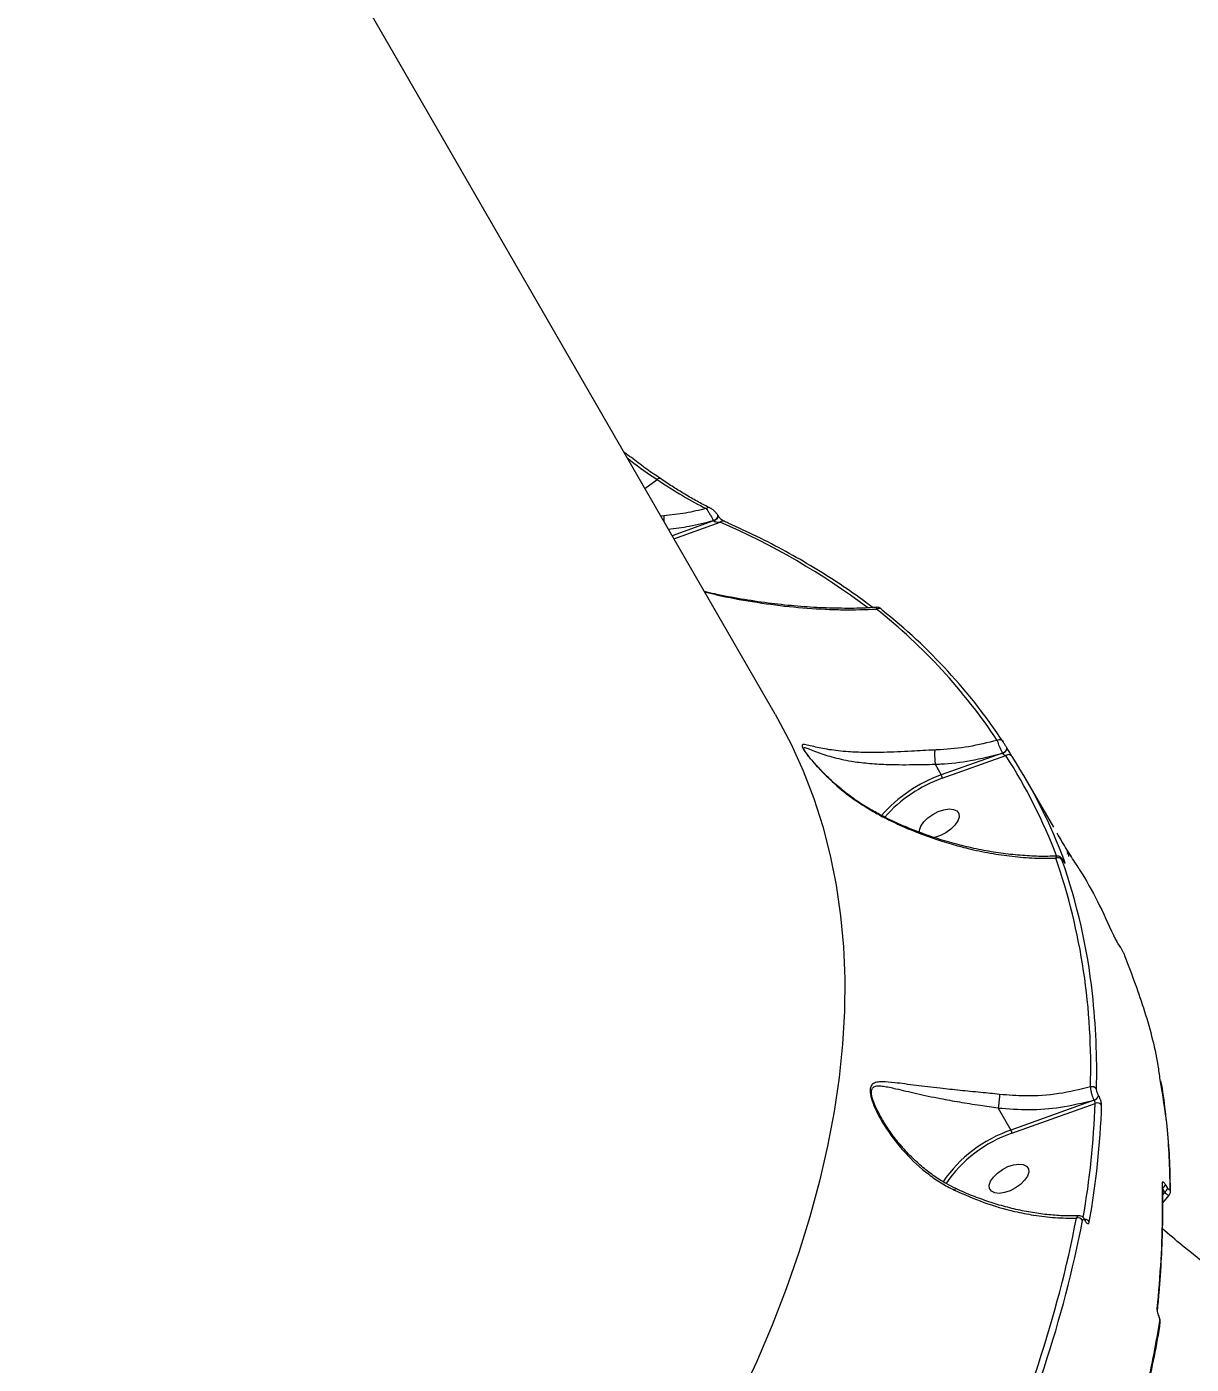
# Model space of a CAD drawing. Header units: millimetres. Extents: x -7447 to 8662, y -5576 to 6370.
# Drawn here: x 1431.7 to 1671.4, y -1646 to -1370.7 of the extents above; entities that cross this region are included whole.
import ezdxf

# ---------------------------------------------------------------- set-up
doc = ezdxf.new("R2010")
doc.units = ezdxf.units.MM
doc.layers.add('DiKom', color=7, linetype='Continuous')
doc.layers.add('DIKOM_ОБЪЕКТ', color=7, linetype='Continuous')
doc.styles.add('style1', font='arial.ttf', dxfattribs={"width": 0.8})
doc.dimstyles.new('1-50', dxfattribs={"dimtxt": 300, "dimasz": 200, "dimexe": 100, "dimexo": 0, "dimgap": 100, "dimtad": 1, "dimdec": 0, "dimtxsty": 'style1', "dimcen": 0, "dimclrd": 7, "dimclre": 7, "dimadec": 1, "dimazin": 2, "dimtfac": 1, "dimtdec": 0, "dimtmove": 1, "dimatfit": 3, "dimfxl": 0, "dimlwd": 25, "dimlwe": 18, "dimarcsym": 0})

# ---------------------------------------------------------------- blocks, each defined once
blk = doc.blocks.new('*D10')
at = {"color": 7, "linetype": 'Continuous', "lineweight": 18, "transparency": 16777216}
for p, q in [((-5489.75, 240.8), (-5489.75, 4573.49)), ((4778.18, -2126.78), (4778.18, 4573.49))]:
    blk.add_line(p, q, dxfattribs=at)
at = {"color": 7, "linetype": 'Continuous', "lineweight": 25, "transparency": 16777216}
blk.add_line((4578.18, 4473.49), (-5289.75, 4473.49), dxfattribs=at)
at = {"color": 7, "linetype": 'Continuous', "transparency": 16777216}
for points in [[(-5289.75, 4506.82), (-5289.75, 4440.16), (-5489.75, 4473.49)], [(4578.18, 4506.82), (4578.18, 4440.16), (4778.18, 4473.49)]]:
    blk.add_solid(points, dxfattribs=at)
at = {"layer": 'Defpoints', "color": 0, "linetype": 'Continuous', "transparency": 16777216}
for p in [(-5489.75, 4473.49), (-5489.75, 240.8), (4778.18, -2126.78)]:
    blk.add_point(p, dxfattribs=at)
at = {"color": 0, "linetype": 'Continuous', "lineweight": 15, "transparency": 16777216, "insert": (-777.31, 4726.76), "char_height": 300, "attachment_point": 5, "style": 'style1'}
blk.add_mtext('10300', dxfattribs=at)
blk = doc.blocks.new('*D11')
at = {"color": 7, "linetype": 'Continuous', "lineweight": 18, "transparency": 16777216}
for p, q in [((2045.4, 3512.26), (7772.09, 3512.26)), ((-1858.48, -4091.08), (7772.09, -4091.08))]:
    blk.add_line(p, q, dxfattribs=at)
at = {"color": 7, "linetype": 'Continuous', "lineweight": 25, "transparency": 16777216}
blk.add_line((7672.09, -3891.08), (7672.09, 3312.26), dxfattribs=at)
at = {"color": 7, "linetype": 'Continuous', "transparency": 16777216}
for points in [[(7638.76, 3312.26), (7705.42, 3312.26), (7672.09, 3512.26)], [(7638.76, -3891.08), (7705.42, -3891.08), (7672.09, -4091.08)]]:
    blk.add_solid(points, dxfattribs=at)
at = {"layer": 'Defpoints', "color": 0, "linetype": 'Continuous', "transparency": 16777216}
for p in [(2045.4, 3512.26), (7672.09, 3512.26), (-1858.48, -4091.08)]:
    blk.add_point(p, dxfattribs=at)
at = {"color": 0, "linetype": 'Continuous', "lineweight": 15, "transparency": 16777216, "insert": (7418.92, 3.22), "char_height": 300, "attachment_point": 5, "rotation": 90, "style": 'style1'}
blk.add_mtext('7600', dxfattribs=at)
blk = doc.blocks.new('*D12')
at = {"layer": 'Defpoints', "color": 0, "transparency": 16777216}
for p in [(-7446.93, 5919.72), (-7446.93, 736.93), (6905.53, -2412.68)]:
    blk.add_point(p, dxfattribs=at)
at = {"layer": 'DiKom', "color": 7, "lineweight": 18, "transparency": 16777216}
for p, q in [((-7446.93, 736.93), (-7446.93, 6019.72)), ((6905.53, -2412.68), (6905.53, 6019.72))]:
    blk.add_line(p, q, dxfattribs=at)
at = {"layer": 'DiKom', "color": 7, "lineweight": 25, "transparency": 16777216}
blk.add_line((6705.53, 5919.72), (-7246.93, 5919.72), dxfattribs=at)
at = {"layer": 'DiKom', "color": 7, "transparency": 16777216}
for points in [[(-7246.93, 5953.05), (-7246.93, 5886.39), (-7446.93, 5919.72)], [(6705.53, 5953.05), (6705.53, 5886.39), (6905.53, 5919.72)]]:
    blk.add_solid(points, dxfattribs=at)
at = {"layer": 'DiKom', "color": 0, "transparency": 16777216, "insert": (-918.31, 6173), "char_height": 300, "attachment_point": 5, "style": 'style1'}
blk.add_mtext('14300', dxfattribs=at)
blk = doc.blocks.new('*D13')
at = {"layer": 'Defpoints', "color": 0, "transparency": 16777216}
for p in [(2049.72, 5594.27), (-1141.86, -5576.35), (8561.69, -5576.35)]:
    blk.add_point(p, dxfattribs=at)
at = {"layer": 'DiKom', "color": 7, "lineweight": 18, "transparency": 16777216}
for p, q in [((2049.72, 5594.27), (8661.69, 5594.27)), ((-1141.86, -5576.35), (8661.69, -5576.35))]:
    blk.add_line(p, q, dxfattribs=at)
at = {"layer": 'DiKom', "color": 7, "lineweight": 25, "transparency": 16777216}
blk.add_line((8561.69, 5394.27), (8561.69, -5376.35), dxfattribs=at)
at = {"layer": 'DiKom', "color": 7, "transparency": 16777216}
for points in [[(8528.35, 5394.27), (8595.02, 5394.27), (8561.69, 5594.27)], [(8528.35, -5376.35), (8595.02, -5376.35), (8561.69, -5576.35)]]:
    blk.add_solid(points, dxfattribs=at)
at = {"layer": 'DiKom', "color": 0, "transparency": 16777216, "insert": (8308.52, 8.96), "char_height": 300, "attachment_point": 5, "rotation": 90, "style": 'style1'}
blk.add_mtext('11200', dxfattribs=at)

msp = doc.modelspace()

# ---------------------------------------------------------------- linework, layer by layer
at = {"layer": 'DIKOM_ОБЪЕКТ', "color": 7, "linetype": 'Continuous', "lineweight": 15}
for p, q in [((1585.73, -1512.22), (1454.68, -1285.23)), ((1558.92, -1465.79), (1561.41, -1463.92)), ((1572.28, -1469.75), (1572.32, -1469.77)), ((1562.82, -1471.4), (1562.2, -1471.46)), ((1573.05, -1472.43), (1564.53, -1475.5)), ((1573.01, -1472.36), (1573.05, -1472.43)), ((1573.96, -1471.35), (1573.92, -1471.28)), ((1564.88, -1476.11), (1574.39, -1472.69)), ((1633.4, -1519.12), (1633.39, -1519.11)), ((1633.41, -1519.15), (1633.4, -1519.12)), ((1633.41, -1519.15), (1633.41, -1519.13)), ((1632.5, -1520.23), (1619.91, -1524.72)), ((1620.11, -1525.39), (1633.21, -1520.71)), ((1632.49, -1520.21), (1632.5, -1520.23)), ((1618.65, -1522.52), (1618.65, -1522.53)), ((1618.65, -1522.53), (1619.91, -1524.72)), ((1643.05, -1535.5), (1637.26, -1525.47)), ((1644.97, -1542.34), (1644.93, -1542.27)), ((1644.93, -1542.27), (1644.95, -1542.31)), ((1644.95, -1542.31), (1644.99, -1542.39)), ((1644.97, -1542.34), (1644.99, -1542.39)), ((1656.78, -1560.19), (1656.31, -1559.48)), ((1656.33, -1559.52), (1656.31, -1559.48)), ((1656.33, -1559.52), (1656.8, -1560.24)), ((1656.8, -1560.24), (1656.78, -1560.19)), ((1652.3, -1590.73), (1652.28, -1590.69)), ((1631.63, -1593.27), (1634.25, -1597.81)), ((1651.35, -1591.66), (1634.25, -1597.81)), ((1634.45, -1598.47), (1651.58, -1592.31)), ((1651.33, -1591.62), (1651.35, -1591.66)), ((1665.49, -1609.99), (1665.86, -1610.59)), ((1666.52, -1609.78), (1666.05, -1609.02)), ((1665.86, -1610.59), (1665.49, -1611.07)), ((1665.49, -1612.78), (1666.83, -1611.18)), ((1649.53, -1616.34), (1649.5, -1616.28)), ((1649.53, -1616.5), (1649.56, -1616.56)), ((1664.67, -1635.98), (1664.67, -1635.98))]:
    msp.add_line(p, q, dxfattribs=at)
at = {"layer": 'DIKOM_ОБЪЕКТ', "color": 7, "linetype": 'Continuous', "lineweight": 15, "flags": 128}
for points in [[(1573.01, -1472.36), (1573.27, -1472.25), (1573.5, -1472.1), (1573.71, -1471.92), (1573.85, -1471.73), (1573.94, -1471.55), (1573.95, -1471.38), (1573.92, -1471.27)], [(1573.05, -1472.43), (1573.31, -1472.32), (1573.54, -1472.17), (1573.75, -1471.99), (1573.9, -1471.8), (1573.98, -1471.62), (1573.99, -1471.45), (1573.96, -1471.35)], [(1607.59, -1490.61), (1607.67, -1490.69), (1607.77, -1490.81)], [(1585.73, -1512.22), (1586.22, -1513.08), (1589.02, -1518.4), (1591.5, -1523.88), (1593.67, -1529.54), (1595.53, -1535.35), (1597.07, -1541.32), (1598.29, -1547.44), (1599.19, -1553.71), (1599.77, -1560.12), (1600.03, -1566.65), (1599.97, -1573.32), (1599.59, -1580.11), (1598.88, -1587.01), (1597.86, -1594.02), (1596.52, -1601.13), (1594.86, -1608.33), (1592.88, -1615.63), (1590.59, -1623), (1587.99, -1630.45), (1585.08, -1637.97), (1581.86, -1645.55), (1578.34, -1653.18)], [(1632.49, -1520.21), (1632.7, -1520.12), (1632.91, -1519.99), (1633.1, -1519.85), (1633.25, -1519.69), (1633.36, -1519.53), (1633.42, -1519.37), (1633.43, -1519.23), (1633.4, -1519.12)], [(1632.5, -1520.23), (1632.72, -1520.14), (1632.93, -1520.02), (1633.11, -1519.87), (1633.27, -1519.71), (1633.38, -1519.55), (1633.44, -1519.4), (1633.45, -1519.25), (1633.41, -1519.15)], [(1615.46, -1536.55), (1615.46, -1536.07), (1615.73, -1535.26), (1616.31, -1534.4), (1617.14, -1533.57), (1618.17, -1532.83), (1619.3, -1532.25), (1620.46, -1531.87)], [(1620.46, -1531.87), (1621.53, -1531.72), (1622.44, -1531.81), (1623.12, -1532.14), (1623.5, -1532.68), (1623.56, -1533.39), (1623.29, -1534.2), (1622.72, -1535.06), (1621.88, -1535.89), (1620.85, -1536.63), (1619.72, -1537.21), (1618.57, -1537.59), (1618.45, -1537.62)], [(1634.8, -1604.95), (1635.87, -1604.8), (1636.78, -1604.89), (1637.46, -1605.23), (1637.84, -1605.77), (1637.9, -1606.47), (1637.63, -1607.29), (1637.06, -1608.14), (1636.22, -1608.98), (1635.19, -1609.71), (1634.06, -1610.3), (1632.91, -1610.68), (1631.83, -1610.83), (1630.92, -1610.73), (1630.24, -1610.4), (1629.86, -1609.86), (1629.8, -1609.16), (1630.07, -1608.34), (1630.65, -1607.48), (1631.48, -1606.65), (1632.51, -1605.92), (1633.64, -1605.33), (1634.8, -1604.95)], [(1664.63, -1636.06), (1664.67, -1636.01), (1664.67, -1635.98)]]:
    msp.add_lwpolyline(points, dxfattribs=at)
at = {"layer": 'DIKOM_ОБЪЕКТ', "color": 7, "linetype": 'Continuous', "lineweight": 15}
for centre, radius, start, end in [((1561.89, -1464.33), 0.628, 70.6822, 139.4004), ((1572.03, -1470.46), 0.748, 70.4999, 131.4224), ((1571.96, -1471.91), 9.15, 176.794, 184.0373), ((1574.94, -1473.25), 0.783, 68.9529, 134.569), ((1514.65, -1610.65), 150.34, 53.1668, 66.5871), ((1607.09, -1491.28), 0.838, 53.3047, 126.2347), ((1533.31, -1582.88), 117.84, 33.6387, 51.543), ((1534.32, -1583.29), 118.09, 33.6381, 51.5438), ((1631.89, -1518.38), 0.907, 34.2185, 121.376), ((1633.74, -1521.47), 0.923, 34.6637, 124.95), ((1539.12, -1581.14), 111.82, 20.816, 32.7082), ((1540.14, -1581.54), 112.15, 20.3242, 32.7067), ((1629.63, -1552.27), 29.21, 109.4297, 138.9467), ((1629.88, -1552.62), 28.93, 109.7365, 138.3428), ((1643.94, -1542.73), 0.978, 34.5078, 116.9237), ((1520.11, -1584.54), 130.56, 358.0695, 19.0817), ((1528.49, -1583.17), 123.27, 6.2684, 19.4234), ((1644.6, -1543.01), 0.822, 30.9816, 67.929), ((1508.67, -1585.62), 143.23, 358.5016, 6.3757), ((1650.95, -1589.98), 1.1, 34.2259, 108.8659), ((1650.99, -1590.32), 1.34, 284.7957, 344.0815), ((1651.01, -1590.36), 1.34, 284.7895, 344.0877), ((1479.2, -1586.18), 172.49, 350.1113, 357.9622), ((1479.91, -1586.55), 173.12, 349.9641, 357.9597), ((1652, -1593.34), 1.11, 34.3527, 112.0228), ((1643.21, -1624.03), 27.71, 108.8588, 145.7834), ((1643.1, -1623.84), 26.81, 108.8356, 146.0619), ((1664.79, -1609.17), 0.677, 0.8165, 33.5591), ((1664.86, -1608.72), 1.22, 295.3923, 345.8196), ((1665.33, -1609.48), 1.23, 295.5666, 345.8832), ((1666.4, -1610.35), 0.704, 359.1135, 33.506), ((1407.49, -1569.28), 244.73, 334.4551, 349.0153), ((1408.21, -1569.66), 245.28, 334.4552, 349.0153), ((1648.03, -1617.05), 1.17, 33.7626, 104.3376), ((1649.44, -1617.32), 1.12, 32.9398, 87.664), ((1649.22, -1616.43), 0.316, 347.4012, 27.7738), ((1649.26, -1616.49), 0.314, 347.331, 29.2131), ((1663.8, -1634.93), 0.63, 353.2404, 35.4067), ((1664.3, -1637.5), 0.676, 350.9307, 34.1256)]:
    msp.add_arc(centre, radius, start, end, dxfattribs=at)
for points, knots in [([(1556.48, -1459.69), (1556, -1459.34), (1555.36, -1458.86), (1554.71, -1458.34), (1554.54, -1458.2)], [0, 0, 0, 0, 0.750114, 1, 1, 1, 1]), ([(1555.27, -1459.47), (1555.5, -1459.65), (1557.6, -1461.33), (1559.61, -1462.7), (1561.41, -1463.92)], [0, 0, 0, 0, 0.108446, 1, 1, 1, 1]), ([(1562.1, -1463.73), (1561.64, -1463.42), (1560.27, -1462.5), (1558.38, -1461.15), (1556.95, -1460.06), (1556.48, -1459.69)], [0, 0, 0, 0, 0.252625, 0.75123, 1, 1, 1, 1]), ([(1561.41, -1463.92), (1563.19, -1465.09), (1566.79, -1467.45), (1569.94, -1469.08), (1571.53, -1469.9)], [0, 0, 0, 0, 0.493817, 1, 1, 1, 1]), ([(1566.68, -1466.68), (1565.96, -1466.24), (1564.47, -1465.34), (1562.9, -1464.28), (1562.09, -1463.74)], [0, 0, 0, 0, 0.486923, 1, 1, 1, 1]), ([(1572.28, -1469.76), (1572.2, -1469.72), (1571.38, -1469.34), (1569.66, -1468.41), (1567.87, -1467.41), (1566.83, -1466.77), (1566.68, -1466.68)], [0, 0, 0, 0, 0.045112, 0.483976, 0.92424, 1, 1, 1, 1]), ([(1573.5, -1470.71), (1573.39, -1470.6), (1573.14, -1470.33), (1572.73, -1470), (1572.44, -1469.86), (1572.31, -1469.79)], [0, 0, 0, 0, 0.277872, 0.667684, 1, 1, 1, 1]), ([(1571.53, -1469.9), (1570.12, -1470.24), (1567.27, -1470.92), (1564.31, -1471.24), (1562.82, -1471.4)], [0, 0, 0, 0, 0.497401, 1, 1, 1, 1]), ([(1563.73, -1474.11), (1565.18, -1473.94), (1568.34, -1473.58), (1571.37, -1472.79), (1573.01, -1472.36)], [0, 0, 0, 0, 0.458831, 1, 1, 1, 1]), ([(1571.53, -1469.9), (1571.63, -1470.04), (1571.82, -1470.31), (1572.2, -1470.92), (1572.58, -1471.57), (1572.85, -1472.07), (1572.98, -1472.31), (1573.01, -1472.36)], [0, 0, 0, 0, 0.241568, 0.483419, 0.716426, 0.930644, 1, 1, 1, 1]), ([(1573.05, -1472.43), (1573.06, -1472.45), (1573.08, -1472.48), (1573.14, -1472.53), (1573.21, -1472.57), (1573.36, -1472.62), (1573.6, -1472.68), (1573.97, -1472.72), (1574.24, -1472.7), (1574.39, -1472.69)], [0, 0, 0, 0, 0.044754, 0.074218, 0.15355, 0.194072, 0.378991, 0.661295, 1, 1, 1, 1]), ([(1573.91, -1471.28), (1573.81, -1471.11), (1573.69, -1470.92), (1573.53, -1470.75), (1573.5, -1470.71)], [0, 0, 0, 0, 0.812173, 1, 1, 1, 1]), ([(1575.2, -1472.51), (1575.19, -1472.5), (1575.15, -1472.49), (1574.95, -1472.37), (1574.67, -1472.16), (1574.37, -1471.88), (1574.17, -1471.64), (1574.03, -1471.46), (1573.98, -1471.38), (1573.96, -1471.35)], [0, 0, 0, 0, 0.070502, 0.2593, 0.505728, 0.692616, 0.826747, 0.929126, 1, 1, 1, 1]), ([(1605.81, -1490.28), (1605.31, -1489.9), (1603.14, -1488.25), (1599.12, -1485.46), (1593.64, -1481.98), (1587.92, -1478.7), (1582.07, -1475.66), (1577.78, -1473.65), (1575.5, -1472.64), (1575.22, -1472.52)], [0, 0, 0, 0, 0.055329, 0.241059, 0.426831, 0.612654, 0.798529, 0.974714, 1, 1, 1, 1]), ([(1606.6, -1490.23), (1606.05, -1490.27), (1603.9, -1490.43), (1600.01, -1490.46), (1594.91, -1490.34), (1589.65, -1489.98), (1584.24, -1489.39), (1578.78, -1488.56), (1574.4, -1487.75), (1571.87, -1487.13), (1571.14, -1486.95)], [0, 0, 0, 0, 0.049508, 0.194158, 0.340888, 0.489705, 0.640543, 0.793475, 0.940568, 1, 1, 1, 1]), ([(1571.17, -1487), (1571.99, -1487.22), (1575.31, -1488.08), (1581.15, -1489.11), (1588.63, -1490.14), (1594.79, -1490.59), (1600.81, -1490.78), (1604.3, -1490.68), (1606.6, -1490.61)], [0, 0, 0, 0, 0.066571, 0.270811, 0.480129, 0.689454, 0.795124, 1, 1, 1, 1]), ([(1606.6, -1490.23), (1606.59, -1490.23), (1606.53, -1490.21), (1606.54, -1490.36), (1606.59, -1490.55), (1606.6, -1490.61)], [0, 0, 0, 0, 0.14268, 0.744562, 1, 1, 1, 1]), ([(1607.59, -1490.62), (1607.54, -1490.57), (1607.38, -1490.44), (1607.13, -1490.3), (1606.81, -1490.2), (1606.64, -1490.22), (1606.6, -1490.23)], [0, 0, 0, 0, 0.20397, 0.644591, 0.891844, 1, 1, 1, 1]), ([(1618.57, -1519.59), (1616.96, -1519.67), (1614.35, -1519.8), (1610.84, -1519.98), (1607.6, -1520.1), (1604.15, -1520.13), (1600.32, -1519.97), (1596.68, -1519.55), (1593.98, -1518.98), (1592.25, -1518.54), (1591.42, -1518.39), (1591.18, -1518.64), (1591.38, -1519.2), (1592.06, -1520.24), (1593.35, -1521.88), (1595.2, -1523.92), (1597.9, -1526.56), (1601.4, -1529.5), (1604.4, -1531.33), (1605.91, -1532.26)], [0, 0, 0, 0, 0.074257, 0.120506, 0.167816, 0.23758, 0.309444, 0.40567, 0.504706, 0.56025, 0.616856, 0.648478, 0.675389, 0.70246, 0.738688, 0.787112, 0.836819, 0.917656, 1, 1, 1, 1]), ([(1591.79, -1519.7), (1591.78, -1519.68), (1591.58, -1519.38), (1591.56, -1519.14), (1591.83, -1519.01), (1592.76, -1519.39), (1594.54, -1520.12), (1597.31, -1521.06), (1600.9, -1521.85), (1604.71, -1522.34), (1608.06, -1522.55), (1611.23, -1522.62), (1614.58, -1522.6), (1617.12, -1522.56), (1618.64, -1522.52), (1618.65, -1522.52)], [0, 0, 0, 0, 0.002921, 0.039572, 0.084052, 0.165303, 0.248871, 0.39372, 0.542007, 0.646844, 0.754112, 0.822586, 0.89237, 0.999965, 1, 1, 1, 1]), ([(1631.42, -1517.61), (1629.47, -1518.09), (1625.66, -1519.02), (1621.29, -1519.48), (1618.94, -1519.57), (1618.57, -1519.59)], [0, 0, 0, 0, 0.466532, 0.915003, 1, 1, 1, 1]), ([(1631.42, -1517.61), (1631.45, -1517.72), (1631.51, -1517.97), (1631.7, -1518.49), (1631.95, -1519.09), (1632.22, -1519.69), (1632.4, -1520.04), (1632.49, -1520.21)], [0, 0, 0, 0, 0.18479, 0.398812, 0.601274, 0.799033, 1, 1, 1, 1]), ([(1633.39, -1519.11), (1633.34, -1519.02), (1633.24, -1518.85), (1633.07, -1518.56), (1632.9, -1518.28), (1632.74, -1518.03), (1632.67, -1517.92), (1632.64, -1517.87)], [0, 0, 0, 0, 0.195121, 0.390044, 0.593285, 0.811072, 1, 1, 1, 1]), ([(1634.5, -1520.95), (1634.45, -1520.87), (1634.35, -1520.71), (1634.13, -1520.35), (1633.88, -1519.94), (1633.63, -1519.51), (1633.48, -1519.26), (1633.41, -1519.13)], [0, 0, 0, 0, 0.189031, 0.404531, 0.606851, 0.803354, 1, 1, 1, 1]), ([(1593.54, -1521.99), (1593.36, -1521.79), (1592.93, -1521.29), (1592.4, -1520.61), (1591.97, -1520.01), (1591.84, -1519.8), (1591.79, -1519.71)], [0, 0, 0, 0, 0.222489, 0.547269, 0.81012, 1, 1, 1, 1]), ([(1605.98, -1532.16), (1605.54, -1531.92), (1604.14, -1531.18), (1601.9, -1529.65), (1599.21, -1527.6), (1596.92, -1525.56), (1595.16, -1523.8), (1594.11, -1522.68), (1593.65, -1522.13), (1593.54, -1521.99)], [0, 0, 0, 0, 0.090688, 0.288877, 0.4957, 0.710634, 0.852838, 0.96389, 1, 1, 1, 1]), ([(1618.57, -1519.59), (1618.57, -1519.6), (1618.56, -1519.72), (1618.54, -1520.04), (1618.53, -1520.62), (1618.55, -1521.29), (1618.59, -1521.96), (1618.63, -1522.34), (1618.65, -1522.52)], [0, 0, 0, 0, 0.025973, 0.22031, 0.417903, 0.61549, 0.8131, 1, 1, 1, 1]), ([(1618.65, -1522.53), (1619.03, -1522.51), (1621.48, -1522.39), (1626.19, -1521.86), (1630.31, -1520.78), (1632.49, -1520.21)], [0, 0, 0, 0, 0.081478, 0.515662, 1, 1, 1, 1]), ([(1632.5, -1520.23), (1632.52, -1520.27), (1632.55, -1520.31), (1632.62, -1520.39), (1632.73, -1520.49), (1632.89, -1520.59), (1633.06, -1520.67), (1633.16, -1520.7), (1633.21, -1520.71)], [0, 0, 0, 0, 0.127171, 0.162576, 0.340418, 0.545421, 0.783156, 1, 1, 1, 1]), ([(1620.11, -1525.39), (1620.11, -1525.38), (1620.11, -1525.36), (1620.11, -1525.29), (1620.09, -1525.18), (1620.05, -1525.02), (1619.99, -1524.86), (1619.94, -1524.77), (1619.91, -1524.72)], [0, 0, 0, 0, 0.053675, 0.141528, 0.356073, 0.570693, 0.785352, 1, 1, 1, 1]), ([(1605.97, -1532.17), (1605.97, -1532.18), (1605.96, -1532.18), (1605.92, -1532.24), (1605.91, -1532.26)], [0, 0, 0, 0, 0.662195, 1, 1, 1, 1]), ([(1605.91, -1532.26), (1606.21, -1532.43), (1607.7, -1533.26), (1610.45, -1534.64), (1615.49, -1536.85), (1620.51, -1538.58), (1625.8, -1539.98), (1630.01, -1540.86), (1634.58, -1541.52), (1639.11, -1541.89), (1642.03, -1541.87), (1643.5, -1541.86)], [0, 0, 0, 0, 0.024296, 0.122248, 0.220218, 0.421517, 0.511888, 0.632235, 0.752591, 0.876297, 1, 1, 1, 1]), ([(1643.78, -1541.42), (1643.14, -1541.44), (1641.28, -1541.53), (1638.06, -1541.42), (1634.16, -1541.11), (1630.16, -1540.55), (1626.13, -1539.77), (1622.11, -1538.76), (1618.17, -1537.56), (1614.35, -1536.17), (1610.7, -1534.6), (1607.91, -1533.26), (1606.38, -1532.39), (1605.98, -1532.16)], [0, 0, 0, 0, 0.054747, 0.158952, 0.263762, 0.369044, 0.474843, 0.578572, 0.680088, 0.778769, 0.874295, 0.966617, 1, 1, 1, 1]), ([(1647.67, -1543.08), (1647.03, -1542.08), (1645.64, -1539.94), (1644.41, -1537.82), (1643.74, -1536.68)], [0, 0, 0, 0, 0.463963, 1, 1, 1, 1]), ([(1643.78, -1541.45), (1643.73, -1541.46), (1643.61, -1541.46), (1643.53, -1541.67), (1643.5, -1541.84), (1643.5, -1541.86)], [0, 0, 0, 0, 0.356147, 0.896898, 1, 1, 1, 1]), ([(1644.93, -1542.27), (1644.87, -1542.18), (1644.75, -1541.98), (1644.62, -1541.79), (1644.38, -1541.58), (1644.1, -1541.45), (1643.9, -1541.43), (1643.79, -1541.43)], [0, 0, 0, 0, 0.215724, 0.475578, 0.64362, 0.808177, 1, 1, 1, 1]), ([(1645.78, -1540.31), (1645.78, -1540.31), (1645.77, -1540.31), (1645.78, -1540.33), (1645.8, -1540.36), (1645.84, -1540.46), (1645.89, -1540.66), (1645.9, -1540.88), (1645.85, -1541), (1645.84, -1541.03)], [0, 0, 0, 0, 0.067387, 0.154359, 0.224876, 0.317336, 0.546022, 0.918688, 1, 1, 1, 1]), ([(1646.1, -1541.54), (1646.12, -1541.47), (1646.17, -1541.33), (1646.16, -1541.13), (1646.13, -1540.96), (1646.09, -1540.84), (1646.05, -1540.77), (1646.03, -1540.72), (1645.99, -1540.66), (1645.96, -1540.6), (1645.91, -1540.52), (1645.89, -1540.49)], [0, 0, 0, 0, 0.15373, 0.302246, 0.424722, 0.518085, 0.575216, 0.621409, 0.691485, 0.896115, 1, 1, 1, 1]), ([(1644.74, -1542.18), (1644.72, -1542.11), (1644.68, -1541.98), (1644.7, -1541.95), (1644.77, -1542.03), (1644.86, -1542.17), (1644.93, -1542.28), (1644.95, -1542.31)], [0, 0, 0, 0, 0.30255, 0.53467, 0.725477, 0.917093, 1, 1, 1, 1]), ([(1645.17, -1542.67), (1645.17, -1542.67), (1645.17, -1542.66), (1645.12, -1542.59), (1645.05, -1542.48), (1644.99, -1542.37), (1644.96, -1542.33)], [0, 0, 0, 0, 0.162934, 0.438398, 0.781334, 1, 1, 1, 1]), ([(1644.99, -1542.39), (1645.02, -1542.44), (1645.12, -1542.61), (1645.26, -1542.82), (1645.37, -1542.94), (1645.4, -1542.89), (1645.34, -1542.7), (1645.3, -1542.59)], [0, 0, 0, 0, 0.079622, 0.275723, 0.470751, 0.710553, 1, 1, 1, 1]), ([(1647.63, -1543.1), (1647.89, -1543.49), (1649.48, -1545.94), (1652.17, -1550.71), (1654.28, -1555.38), (1655.33, -1557.72)], [0, 0, 0, 0, 0.085799, 0.542561, 1, 1, 1, 1]), ([(1655.33, -1557.72), (1655.37, -1557.81), (1655.45, -1557.99), (1655.66, -1558.38), (1655.89, -1558.8), (1656.13, -1559.2), (1656.27, -1559.42), (1656.33, -1559.52)], [0, 0, 0, 0, 0.213133, 0.426499, 0.630613, 0.828895, 1, 1, 1, 1]), ([(1656.8, -1560.24), (1656.84, -1560.3), (1656.94, -1560.45), (1657.09, -1560.71), (1657.24, -1560.98), (1657.38, -1561.23), (1657.43, -1561.34), (1657.46, -1561.4)], [0, 0, 0, 0, 0.17988, 0.380081, 0.581253, 0.79073, 1, 1, 1, 1]), ([(1657.46, -1561.4), (1658.87, -1565.12), (1661.71, -1572.57), (1664.06, -1581.33), (1664.77, -1586.45), (1664.91, -1587.44)], [0, 0, 0, 0, 0.446397, 0.892793, 1, 1, 1, 1]), ([(1631.92, -1590.47), (1630.62, -1590.33), (1627.83, -1590.04), (1623.69, -1589.65), (1619.16, -1589.17), (1614.57, -1588.61), (1610.65, -1588.08), (1608.09, -1587.84), (1606.6, -1587.94), (1605.73, -1588.26), (1605.36, -1588.83), (1605.22, -1589.54), (1605.27, -1590.54), (1605.88, -1592.51), (1607.04, -1594.96), (1609.15, -1598.46), (1612.42, -1602.67), (1616.35, -1606.29), (1619.84, -1608.73), (1621.68, -1609.69), (1622.61, -1610.17)], [0, 0, 0, 0, 0.059056, 0.126772, 0.19653, 0.289997, 0.386193, 0.45277, 0.486432, 0.520907, 0.548914, 0.55425, 0.580046, 0.615211, 0.661734, 0.709493, 0.806139, 0.905605, 0.952554, 1, 1, 1, 1]), ([(1664.91, -1587.44), (1665.44, -1590.59), (1666.67, -1597.87), (1666.87, -1605.59), (1666.98, -1609.96)], [0, 0, 0, 0, 0.432704, 1, 1, 1, 1]), ([(1667.06, -1610.17), (1667.06, -1609.02), (1667.05, -1605.66), (1666.73, -1600.23), (1666.07, -1593.9), (1665.53, -1589.72), (1665.13, -1587.68), (1665.12, -1587.67)], [0, 0, 0, 0, 0.149099, 0.432519, 0.715809, 0.998403, 1, 1, 1, 1]), ([(1607.36, -1594.88), (1606.94, -1594.09), (1606.19, -1592.68), (1605.57, -1590.83), (1605.51, -1589.89), (1605.64, -1589.27), (1606.02, -1588.82), (1606.88, -1588.67), (1608.37, -1588.8), (1610.89, -1589.36), (1614.74, -1590.29), (1619.19, -1591.23), (1623.63, -1592.03), (1627.64, -1592.66), (1630.37, -1593.08), (1631.63, -1593.26), (1631.63, -1593.26)], [0, 0, 0, 0, 0.065714, 0.116504, 0.152602, 0.160058, 0.199711, 0.249326, 0.300917, 0.402874, 0.548237, 0.697044, 0.802161, 0.909714, 0.99995, 1, 1, 1, 1]), ([(1631.92, -1590.47), (1631.92, -1590.49), (1631.92, -1590.58), (1631.89, -1590.85), (1631.85, -1591.33), (1631.78, -1592), (1631.7, -1592.68), (1631.66, -1593.07), (1631.63, -1593.26)], [0, 0, 0, 0, 0.038097, 0.149197, 0.361907, 0.574596, 0.787302, 1, 1, 1, 1]), ([(1650.59, -1588.94), (1648.45, -1589.46), (1644.11, -1590.51), (1637.76, -1590.93), (1633.68, -1590.61), (1631.92, -1590.47)], [0, 0, 0, 0, 0.355856, 0.721481, 1, 1, 1, 1]), ([(1650.59, -1588.94), (1650.6, -1589.09), (1650.6, -1589.38), (1650.72, -1589.99), (1650.91, -1590.64), (1651.12, -1591.2), (1651.27, -1591.5), (1651.33, -1591.62)], [0, 0, 0, 0, 0.214251, 0.428308, 0.642741, 0.857607, 1, 1, 1, 1]), ([(1652.28, -1590.69), (1652.24, -1590.63), (1652.16, -1590.48), (1652.04, -1590.2), (1651.94, -1589.89), (1651.87, -1589.58), (1651.86, -1589.44), (1651.86, -1589.36)], [0, 0, 0, 0, 0.14229, 0.357098, 0.571525, 0.785665, 1, 1, 1, 1]), ([(1652.92, -1592.71), (1652.91, -1592.6), (1652.9, -1592.38), (1652.8, -1591.93), (1652.64, -1591.45), (1652.47, -1591.03), (1652.35, -1590.82), (1652.3, -1590.73)], [0, 0, 0, 0, 0.215044, 0.429952, 0.644704, 0.859215, 1, 1, 1, 1]), ([(1631.63, -1593.27), (1633.75, -1593.42), (1638.02, -1593.74), (1644.71, -1593.24), (1649.05, -1592.18), (1651.33, -1591.62)], [0, 0, 0, 0, 0.316567, 0.640666, 1, 1, 1, 1]), ([(1631.63, -1593.26), (1631.63, -1593.26), (1631.63, -1593.26), (1631.63, -1593.27), (1631.63, -1593.27)], [0, 0, 0, 0, 0.616375, 1, 1, 1, 1]), ([(1651.35, -1591.66), (1651.37, -1591.69), (1651.41, -1591.76), (1651.47, -1591.9), (1651.53, -1592.05), (1651.57, -1592.2), (1651.58, -1592.27), (1651.58, -1592.31)], [0, 0, 0, 0, 0.140713, 0.355173, 0.570014, 0.784888, 1, 1, 1, 1]), ([(1607.7, -1595.49), (1607.62, -1595.37), (1607.49, -1595.17), (1607.39, -1594.96), (1607.36, -1594.88)], [0, 0, 0, 0, 0.637981, 1, 1, 1, 1]), ([(1622.89, -1609.82), (1622.27, -1609.52), (1620.78, -1608.81), (1618.52, -1607.36), (1616.07, -1605.51), (1613.7, -1603.33), (1611.5, -1600.96), (1609.59, -1598.49), (1608.23, -1596.47), (1607.57, -1595.27), (1607.36, -1594.89)], [0, 0, 0, 0, 0.092856, 0.224894, 0.364422, 0.510628, 0.664044, 0.805926, 0.939996, 1, 1, 1, 1]), ([(1634.45, -1598.47), (1634.45, -1598.46), (1634.45, -1598.44), (1634.45, -1598.37), (1634.43, -1598.26), (1634.39, -1598.1), (1634.33, -1597.94), (1634.28, -1597.85), (1634.25, -1597.81)], [0, 0, 0, 0, 0.070247, 0.141471, 0.356097, 0.5707, 0.785343, 1, 1, 1, 1]), ([(1622.88, -1609.85), (1622.86, -1609.86), (1622.82, -1609.87), (1622.71, -1610.02), (1622.64, -1610.13), (1622.61, -1610.17)], [0, 0, 0, 0, 0.469034, 0.817221, 1, 1, 1, 1]), ([(1622.61, -1610.17), (1624.63, -1611.06), (1628.73, -1612.85), (1634.23, -1614.43), (1639.14, -1615.4), (1643.43, -1615.91), (1646.29, -1615.92), (1647.74, -1615.92)], [0, 0, 0, 0, 0.239878, 0.485875, 0.639422, 0.818547, 1, 1, 1, 1]), ([(1648.22, -1615.42), (1647.67, -1615.45), (1646.08, -1615.52), (1643.32, -1615.38), (1639.99, -1615.03), (1636.58, -1614.44), (1633.15, -1613.63), (1629.73, -1612.61), (1626.35, -1611.36), (1624.06, -1610.43), (1622.93, -1609.86), (1622.88, -1609.84)], [0, 0, 0, 0, 0.070605, 0.203233, 0.336135, 0.469314, 0.602186, 0.733468, 0.864414, 0.994847, 1, 1, 1, 1]), ([(1665.36, -1608.8), (1665.36, -1609.19), (1665.4, -1611.17), (1665.42, -1616.35), (1665.18, -1624.46), (1664.6, -1631.2), (1664.31, -1634.56)], [0, 0, 0, 0, 0.048062, 0.240322, 0.61988, 1, 1, 1, 1]), ([(1664.41, -1634.84), (1664.53, -1633.68), (1664.9, -1630.05), (1665.28, -1624.1), (1665.51, -1617.02), (1665.56, -1612.04), (1665.47, -1609.48), (1665.46, -1609.16)], [0, 0, 0, 0, 0.130059, 0.407164, 0.68444, 0.960739, 1, 1, 1, 1]), ([(1666.05, -1609.02), (1665.97, -1608.91), (1665.82, -1608.68), (1665.61, -1608.49), (1665.46, -1608.45), (1665.37, -1608.55), (1665.36, -1608.72), (1665.36, -1608.8)], [0, 0, 0, 0, 0.206434, 0.413363, 0.614245, 0.813504, 1, 1, 1, 1]), ([(1665.47, -1609.16), (1665.47, -1609.15), (1665.47, -1609.15), (1665.47, -1609.15), (1665.47, -1609.15)], [0, 0, 0, 0, 0.514682, 1, 1, 1, 1]), ([(1666.98, -1609.96), (1666.98, -1610), (1666.98, -1610.1), (1666.92, -1610.17), (1666.82, -1610.14), (1666.68, -1610.02), (1666.57, -1609.86), (1666.52, -1609.78)], [0, 0, 0, 0, 0.1488, 0.348758, 0.557371, 0.779096, 1, 1, 1, 1]), ([(1665.86, -1610.59), (1665.99, -1610.72), (1666.26, -1610.99), (1666.58, -1611.19), (1666.76, -1611.25), (1666.79, -1611.17), (1666.8, -1611.16)], [0, 0, 0, 0, 0.302132, 0.604475, 0.902061, 1, 1, 1, 1]), ([(1666.81, -1611.16), (1666.84, -1611.13), (1666.95, -1611.02), (1667.05, -1610.77), (1667.1, -1610.53), (1667.1, -1610.39), (1667.09, -1610.35)], [0, 0, 0, 0, 0.159472, 0.495551, 0.835046, 1, 1, 1, 1]), ([(1648.23, -1615.45), (1648.13, -1615.48), (1647.93, -1615.52), (1647.8, -1615.78), (1647.74, -1615.92)], [0, 0, 0, 0, 0.488533, 1, 1, 1, 1]), ([(1649.49, -1616.29), (1649.37, -1616.11), (1649.16, -1615.77), (1648.69, -1615.48), (1648.37, -1615.46), (1648.23, -1615.45)], [0, 0, 0, 0, 0.416508, 0.758639, 1, 1, 1, 1]), ([(1649, -1616.4), (1649.01, -1616.34), (1649.05, -1616.21), (1649.16, -1616.15), (1649.3, -1616.2), (1649.43, -1616.34), (1649.5, -1616.46), (1649.53, -1616.5)], [0, 0, 0, 0, 0.228832, 0.457848, 0.678504, 0.888371, 1, 1, 1, 1]), ([(1649.63, -1616.49), (1649.63, -1616.49), (1649.64, -1616.49), (1649.61, -1616.46), (1649.57, -1616.4), (1649.54, -1616.35), (1649.53, -1616.34)], [0, 0, 0, 0, 0.119367, 0.467513, 0.9111, 1, 1, 1, 1]), ([(1649.56, -1616.56), (1649.6, -1616.62), (1649.71, -1616.8), (1649.91, -1617.02), (1650.12, -1617.1), (1650.29, -1617.01), (1650.35, -1616.81), (1650.38, -1616.72)], [0, 0, 0, 0, 0.108294, 0.320435, 0.543079, 0.771601, 1, 1, 1, 1]), ([(1680.36, -1629.99), (1678.81, -1628.83), (1675.08, -1626.05), (1670.11, -1622.09), (1666.8, -1619.28), (1665.45, -1618.14)], [0, 0, 0, 0, 0.298239, 0.714589, 1, 1, 1, 1]), ([(1680.26, -1630.13), (1681.23, -1630.81), (1684.24, -1632.91), (1688.68, -1637.56), (1693.62, -1643.94), (1698.02, -1651.43), (1701.88, -1659.98), (1705.17, -1669.6), (1707.86, -1680.32), (1709.93, -1692.13), (1711.35, -1705.09), (1712.06, -1719.05), (1712.08, -1733.65), (1711.42, -1748.72), (1710.15, -1764.15), (1708.24, -1780.36), (1705.67, -1797.33), (1702.43, -1815), (1698.61, -1832.88), (1694.26, -1850.88), (1689.41, -1868.93), (1683.98, -1887.43), (1677.94, -1906.33), (1671.34, -1925.58), (1666.5, -1938.5), (1664.08, -1944.96)], [0, 0, 0, 0, 0.020905, 0.064164, 0.107456, 0.150714, 0.195221, 0.239765, 0.284272, 0.330388, 0.376506, 0.423285, 0.470064, 0.514, 0.557971, 0.601907, 0.647124, 0.692377, 0.737595, 0.780736, 0.823909, 0.867051, 0.911356, 0.955695, 1, 1, 1, 1]), ([(1664.31, -1634.56), (1664.31, -1634.68), (1664.3, -1634.92), (1664.39, -1635.39), (1664.52, -1635.78), (1664.61, -1636), (1664.63, -1636.06)], [0, 0, 0, 0, 0.292786, 0.584955, 0.881992, 1, 1, 1, 1]), ([(1664.67, -1635.97), (1664.65, -1635.92), (1664.57, -1635.75), (1664.49, -1635.48), (1664.44, -1635.22), (1664.42, -1635.06), (1664.42, -1634.99), (1664.42, -1634.99), (1664.42, -1634.99)], [0, 0, 0, 0, 0.148678, 0.422532, 0.646917, 0.827547, 0.965659, 1, 1, 1, 1]), ([(1664.86, -1637.13), (1664.06, -1641.57), (1662.46, -1650.47), (1658.74, -1664.25), (1654.13, -1678.31), (1650.16, -1687.91), (1648.18, -1692.7)], [0, 0, 0, 0, 0.248616, 0.497233, 0.748617, 1, 1, 1, 1]), ([(1648.22, -1693.29), (1648.84, -1691.87), (1650.55, -1687.93), (1653.05, -1681.54), (1655.74, -1674.13), (1658.14, -1666.79), (1660.25, -1659.54), (1662.09, -1652.36), (1663.62, -1645.25), (1664.57, -1640.33), (1664.92, -1637.81), (1664.95, -1637.61)], [0, 0, 0, 0, 0.074127, 0.205133, 0.336071, 0.466682, 0.596888, 0.727085, 0.857669, 0.988518, 1, 1, 1, 1]), ([(1664.63, -1636.06), (1664.66, -1636.13), (1664.74, -1636.3), (1664.82, -1636.59), (1664.87, -1636.9), (1664.86, -1637.05), (1664.86, -1637.13)], [0, 0, 0, 0, 0.183632, 0.46265, 0.730966, 1, 1, 1, 1]), ([(1664.95, -1637.6), (1664.96, -1637.55), (1665.01, -1637.32), (1664.96, -1636.89), (1664.85, -1636.38), (1664.7, -1636.08), (1664.66, -1635.99)], [0, 0, 0, 0, 0.111123, 0.431845, 0.823917, 1, 1, 1, 1])]:
    msp.add_open_spline(points, degree=3, knots=knots, dxfattribs=at)

# ---------------------------------------------------------------- dimensions: what is measured, and where the dimension line sits
at = {"color": 7, "linetype": 'Continuous', "lineweight": 15}
for base, p1, p2, angle, text, picture, middle in [((-5489.75, 4473.49), (4778.18, -2126.78), (-5489.75, 240.8), 180, '10300', '*D10', (-777.31, 4473.49)), ((7672.09, 3512.26), (-1858.48, -4091.08), (2045.4, 3512.26), 270, '7600', '*D11', (7672.09, 3.22))]:
    dim = msp.add_linear_dim(base=base, p1=p1, p2=p2, angle=angle, text=text, dimstyle='1-50', dxfattribs=at)
    dim.commit()
    dim.dimension.update_dxf_attribs({"geometry": picture, "text_midpoint": middle, "dimtype": 160})
at = {"layer": 'DiKom'}
for base, p1, p2, angle, text, picture, middle in [((-7446.93, 5919.72), (6905.53, -2412.68), (-7446.93, 736.93), 180, '14300', '*D12', (-918.31, 5919.72)), ((8561.69, -5576.35), (2049.72, 5594.27), (-1141.86, -5576.35), 270, '11200', '*D13', (8561.69, 8.96))]:
    dim = msp.add_linear_dim(base=base, p1=p1, p2=p2, angle=angle, text=text, dimstyle='1-50', dxfattribs=at)
    dim.commit()
    dim.dimension.update_dxf_attribs({"geometry": picture, "text_midpoint": middle, "dimtype": 160})

doc.saveas('drawing.dxf')
